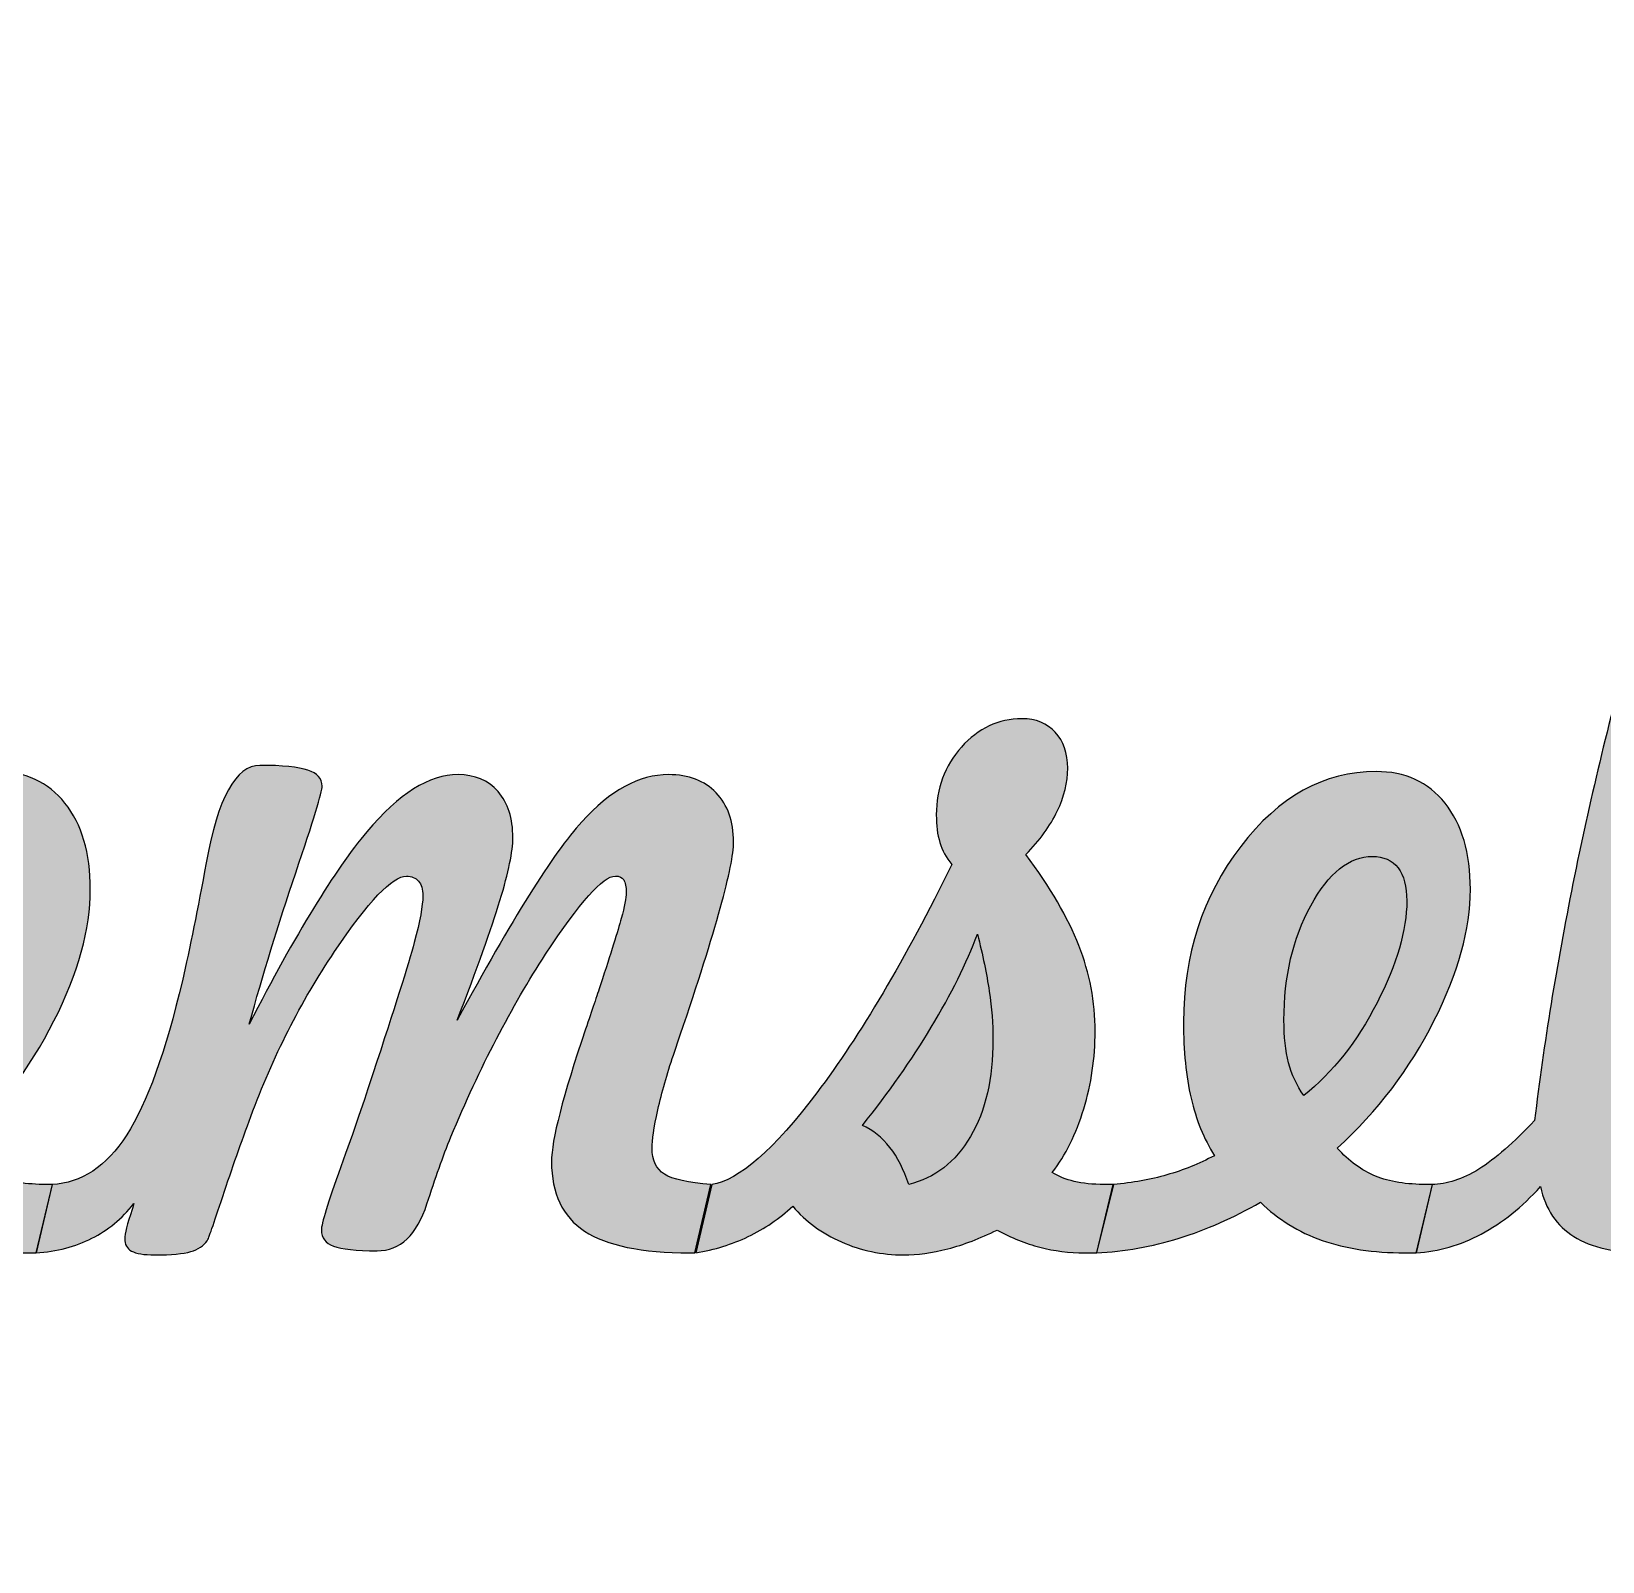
# Model space of a CAD drawing. Extents: x -236 to 261, y -182 to 182.
# Drawn here: x 73.65 to 84.36, y 5.43 to 15.86 of the extents above; entities that cross this region are included whole.
import ezdxf

# ---------------------------------------------------------------- set-up
doc = ezdxf.new("R2010")
doc.units = 0
doc.header["$MEASUREMENT"] = 0
doc.layers.add('CALQUE_PAR_D_FAUT', color=7, linetype='CONTINUOUS')

msp = doc.modelspace()

# ---------------------------------------------------------------- hatches: boundary and pattern name
at = {"layer": 'CALQUE_PAR_D_FAUT'}
h = msp.add_hatch(color=250, dxfattribs=at)
edge = h.paths.add_edge_path()
edge.add_spline(control_points=[(83.0937, 7.5381), (83.0937, 7.5381), (83.2021, 8.0038), (83.2021, 8.0038), (83.3016, 8.0038), (83.407, 8.0391), (83.5202, 8.1084), (83.6325, 8.179), (83.7594, 8.2895), (83.9009, 8.4412), (83.9634, 8.9633), (84.0512, 9.5007), (84.1626, 10.0558), (84.2738, 10.6108), (84.4056, 11.1588), (84.5559, 11.7009), (84.6819, 12.1489), (84.8, 12.4582), (84.9093, 12.6299), (85.0196, 12.8004), (85.1455, 12.8863), (85.289, 12.8863), (85.3847, 12.8863), (85.4627, 12.8404), (85.5252, 12.7487), (85.5867, 12.6569), (85.6179, 12.5382), (85.6179, 12.3935), (85.6179, 12.2148), (85.5623, 11.9867), (85.45, 11.7091), (85.3388, 11.4328), (85.1875, 11.1518), (84.9961, 10.8672), (84.8497, 10.2992), (84.7317, 9.7783), (84.6428, 9.3032), (84.5539, 8.8269), (84.51, 8.5118), (84.51, 8.3554), (84.51, 8.2307), (84.5354, 8.1414), (84.5871, 8.0861), (84.6389, 8.0308), (84.7248, 8.0038), (84.8449, 8.0038), (84.8449, 8.0038), (84.7336, 7.5381), (84.7336, 7.5381), (84.7336, 7.5381), (84.6672, 7.5381), (84.6672, 7.5381), (84.4534, 7.5381), (84.2875, 7.5746), (84.1694, 7.6486), (84.0512, 7.7216), (83.9751, 7.8356), (83.941, 7.9897), (83.8151, 7.8497), (83.6804, 7.7415), (83.5368, 7.6663), (83.3943, 7.5899), (83.246, 7.5475), (83.0937, 7.5381)], knot_values=[0, 0, 0, 0, 0.047619, 0.047619, 0.047619, 0.0952381, 0.0952381, 0.0952381, 0.1428571, 0.1428571, 0.1428571, 0.1904762, 0.1904762, 0.1904762, 0.2380952, 0.2380952, 0.2380952, 0.2857143, 0.2857143, 0.2857143, 0.3333333, 0.3333333, 0.3333333, 0.3809524, 0.3809524, 0.3809524, 0.4285714, 0.4285714, 0.4285714, 0.4761905, 0.4761905, 0.4761905, 0.5238095, 0.5238095, 0.5238095, 0.5714286, 0.5714286, 0.5714286, 0.6190476, 0.6190476, 0.6190476, 0.6666667, 0.6666667, 0.6666667, 0.7142857, 0.7142857, 0.7142857, 0.7619048, 0.7619048, 0.7619048, 0.8095238, 0.8095238, 0.8095238, 0.8571429, 0.8571429, 0.8571429, 0.9047619, 0.9047619, 0.9047619, 0.952381, 0.952381, 0.952381, 1, 1, 1, 1], degree=3, periodic=1)
h = msp.add_hatch(color=250, dxfattribs=at)
edge = h.paths.add_edge_path()
edge.add_spline(control_points=[(78.1808, 7.5381), (78.1808, 7.5381), (78.2892, 8.0038), (78.2892, 8.0038), (78.4726, 8.0308), (78.7118, 8.2401), (79.0066, 8.6294), (79.3014, 9.0186), (79.6079, 9.5384), (79.9271, 10.1863), (79.888, 10.2322), (79.8617, 10.2816), (79.8451, 10.3357), (79.8285, 10.3897), (79.8207, 10.4521), (79.8207, 10.5238), (79.8207, 10.7025), (79.8783, 10.8566), (79.9925, 10.9859), (80.1067, 11.1141), (80.2444, 11.1788), (80.4044, 11.1788), (80.5001, 11.1788), (80.5762, 11.1482), (80.6319, 11.0871), (80.6885, 11.0271), (80.7168, 10.9448), (80.7168, 10.8413), (80.7168, 10.7449), (80.6934, 10.6473), (80.6456, 10.5485), (80.5977, 10.4485), (80.5264, 10.3509), (80.4308, 10.2545), (80.5977, 10.0299), (80.7188, 9.8218), (80.7929, 9.6324), (80.8671, 9.4431), (80.9042, 9.2479), (80.9042, 9.048), (80.9042, 8.8669), (80.8778, 8.6905), (80.8261, 8.5188), (80.7734, 8.3483), (80.7022, 8.2037), (80.6114, 8.0861), (80.6544, 8.059), (80.7051, 8.0379), (80.7617, 8.0249), (80.8193, 8.0108), (80.8876, 8.0038), (80.9676, 8.0038), (80.9676, 8.0038), (81.0272, 8.0038), (81.0272, 8.0038), (81.0272, 8.0038), (80.9159, 7.5381), (80.9159, 7.5381), (80.9159, 7.5381), (80.833, 7.5381), (80.833, 7.5381), (80.7266, 7.5381), (80.6251, 7.551), (80.5274, 7.5757), (80.4298, 7.6016), (80.3332, 7.6404), (80.2356, 7.6933), (80.1194, 7.6357), (80.0071, 7.5934), (79.8998, 7.5652), (79.7914, 7.5381), (79.6909, 7.524), (79.5972, 7.524), (79.4488, 7.524), (79.3073, 7.5534), (79.1736, 7.6122), (79.0407, 7.671), (78.9295, 7.7521), (78.8416, 7.8556), (78.7499, 7.7709), (78.6494, 7.7016), (78.538, 7.6486), (78.4278, 7.5957), (78.3087, 7.5593), (78.1808, 7.5381)], knot_values=[0, 0, 0, 0, 0.0357143, 0.0357143, 0.0357143, 0.0714286, 0.0714286, 0.0714286, 0.1071429, 0.1071429, 0.1071429, 0.1428571, 0.1428571, 0.1428571, 0.1785714, 0.1785714, 0.1785714, 0.2142857, 0.2142857, 0.2142857, 0.25, 0.25, 0.25, 0.2857143, 0.2857143, 0.2857143, 0.3214286, 0.3214286, 0.3214286, 0.3571429, 0.3571429, 0.3571429, 0.3928571, 0.3928571, 0.3928571, 0.4285714, 0.4285714, 0.4285714, 0.4642857, 0.4642857, 0.4642857, 0.5, 0.5, 0.5, 0.5357143, 0.5357143, 0.5357143, 0.5714286, 0.5714286, 0.5714286, 0.6071429, 0.6071429, 0.6071429, 0.6428571, 0.6428571, 0.6428571, 0.6785714, 0.6785714, 0.6785714, 0.7142857, 0.7142857, 0.7142857, 0.75, 0.75, 0.75, 0.7857143, 0.7857143, 0.7857143, 0.8214286, 0.8214286, 0.8214286, 0.8571429, 0.8571429, 0.8571429, 0.8928571, 0.8928571, 0.8928571, 0.9285714, 0.9285714, 0.9285714, 0.9642857, 0.9642857, 0.9642857, 1, 1, 1, 1], degree=3, periodic=1)
h = msp.add_hatch(color=250, dxfattribs=at)
edge = h.paths.add_edge_path()
edge.add_spline(control_points=[(73.6819, 7.5381), (73.6819, 7.5381), (73.7912, 8.0038), (73.7912, 8.0038), (73.9912, 8.0132), (74.1602, 8.1261), (74.2997, 8.3413), (74.4383, 8.5576), (74.5652, 8.9081), (74.6795, 9.3926), (74.7302, 9.6136), (74.7849, 9.8817), (74.8415, 10.1957), (74.9215, 10.639), (75.0435, 10.8613), (75.2075, 10.8613), (75.3617, 10.8613), (75.471, 10.8507), (75.5355, 10.8284), (75.6009, 10.8072), (75.6332, 10.7708), (75.6332, 10.7202), (75.6332, 10.6814), (75.5726, 10.4838), (75.4525, 10.1287), (75.3325, 9.7736), (75.2271, 9.4302), (75.1353, 9.0962), (75.4515, 9.7112), (75.719, 10.1487), (75.9376, 10.4086), (76.1554, 10.6684), (76.3633, 10.7978), (76.5595, 10.7978), (76.6737, 10.7978), (76.7645, 10.759), (76.8328, 10.6826), (76.9001, 10.6049), (76.9333, 10.5003), (76.9333, 10.3674), (76.9333, 10.2757), (76.904, 10.1334), (76.8455, 9.9405), (76.7859, 9.7477), (76.6893, 9.4749), (76.5536, 9.1244), (76.9255, 9.81), (77.2086, 10.2616), (77.4028, 10.4756), (77.5971, 10.6908), (77.7952, 10.7978), (77.9953, 10.7978), (78.132, 10.7978), (78.2404, 10.7566), (78.3194, 10.6743), (78.3985, 10.5908), (78.4385, 10.4803), (78.4385, 10.3392), (78.4385, 10.1769), (78.3175, 9.7383), (78.0744, 9.0233), (78.0744, 9.0233), (78.0285, 8.8857), (78.0285, 8.8857), (77.9846, 8.7576), (77.9494, 8.6329), (77.9221, 8.5118), (77.8958, 8.3918), (77.8821, 8.3048), (77.8821, 8.2519), (77.8821, 8.1696), (77.9104, 8.1096), (77.967, 8.0743), (78.0226, 8.0391), (78.1291, 8.0155), (78.2833, 8.0038), (78.2833, 8.0038), (78.175, 7.5381), (78.175, 7.5381), (78.175, 7.5381), (78.1399, 7.5381), (78.1399, 7.5381), (77.8109, 7.5381), (77.5707, 7.5875), (77.4214, 7.6863), (77.272, 7.7851), (77.1969, 7.9426), (77.1969, 8.159), (77.1969, 8.306), (77.274, 8.607), (77.4292, 9.0621), (77.4731, 9.1926), (77.5072, 9.2938), (77.5316, 9.3655), (77.602, 9.5831), (77.6489, 9.7336), (77.6723, 9.8171), (77.6947, 9.8994), (77.7064, 9.9582), (77.7064, 9.9923), (77.7064, 10.0334), (77.7006, 10.0628), (77.6889, 10.0805), (77.6781, 10.0981), (77.6586, 10.1063), (77.6323, 10.1063), (77.5483, 10.1063), (77.3901, 9.9288), (77.1569, 9.5737), (76.9245, 9.2185), (76.7088, 8.8034), (76.5106, 8.3283), (76.4569, 8.1966), (76.4033, 8.0449), (76.3476, 7.8721), (76.2793, 7.6592), (76.1661, 7.5522), (76.0069, 7.5522), (75.8645, 7.5522), (75.7649, 7.5628), (75.7103, 7.5828), (75.6546, 7.604), (75.6273, 7.6404), (75.6273, 7.6933), (75.6273, 7.7345), (75.6712, 7.878), (75.76, 8.1237), (75.8488, 8.3707), (75.922, 8.5812), (75.9786, 8.7587), (76.1271, 9.2091), (76.2217, 9.5066), (76.2608, 9.6536), (76.2998, 9.7994), (76.3193, 9.9053), (76.3193, 9.9723), (76.3193, 10.0158), (76.3096, 10.0487), (76.2891, 10.0722), (76.2696, 10.0946), (76.2422, 10.1063), (76.2071, 10.1063), (76.1124, 10.1063), (75.9484, 9.9347), (75.7171, 9.5913), (75.4857, 9.2467), (75.2954, 8.8728), (75.147, 8.4683), (75.0816, 8.2942), (75.0181, 8.112), (74.9547, 7.9226), (74.8922, 7.7321), (74.8571, 7.6322), (74.8493, 7.6204), (74.8249, 7.5863), (74.7868, 7.5616), (74.7361, 7.5463), (74.6863, 7.5311), (74.6043, 7.524), (74.492, 7.524), (74.4178, 7.524), (74.3651, 7.5322), (74.3329, 7.5499), (74.3017, 7.5675), (74.2861, 7.5957), (74.2861, 7.6345), (74.2861, 7.6663), (74.3036, 7.7333), (74.3378, 7.8344), (74.3436, 7.8509), (74.3466, 7.8638), (74.3485, 7.8733), (74.2675, 7.7709), (74.1709, 7.6922), (74.0616, 7.6369), (73.9512, 7.5804), (73.8244, 7.5475), (73.6819, 7.5381)], knot_values=[0, 0, 0, 0, 0.0169492, 0.0169492, 0.0169492, 0.0338983, 0.0338983, 0.0338983, 0.0508475, 0.0508475, 0.0508475, 0.0677966, 0.0677966, 0.0677966, 0.0847458, 0.0847458, 0.0847458, 0.1016949, 0.1016949, 0.1016949, 0.1186441, 0.1186441, 0.1186441, 0.1355932, 0.1355932, 0.1355932, 0.1525424, 0.1525424, 0.1525424, 0.1694915, 0.1694915, 0.1694915, 0.1864407, 0.1864407, 0.1864407, 0.2033898, 0.2033898, 0.2033898, 0.220339, 0.220339, 0.220339, 0.2372881, 0.2372881, 0.2372881, 0.2542373, 0.2542373, 0.2542373, 0.2711864, 0.2711864, 0.2711864, 0.2881356, 0.2881356, 0.2881356, 0.3050847, 0.3050847, 0.3050847, 0.3220339, 0.3220339, 0.3220339, 0.3389831, 0.3389831, 0.3389831, 0.3559322, 0.3559322, 0.3559322, 0.3728814, 0.3728814, 0.3728814, 0.3898305, 0.3898305, 0.3898305, 0.4067797, 0.4067797, 0.4067797, 0.4237288, 0.4237288, 0.4237288, 0.440678, 0.440678, 0.440678, 0.4576271, 0.4576271, 0.4576271, 0.4745763, 0.4745763, 0.4745763, 0.4915254, 0.4915254, 0.4915254, 0.5084746, 0.5084746, 0.5084746, 0.5254237, 0.5254237, 0.5254237, 0.5423729, 0.5423729, 0.5423729, 0.559322, 0.559322, 0.559322, 0.5762712, 0.5762712, 0.5762712, 0.5932203, 0.5932203, 0.5932203, 0.6101695, 0.6101695, 0.6101695, 0.6271186, 0.6271186, 0.6271186, 0.6440678, 0.6440678, 0.6440678, 0.6610169, 0.6610169, 0.6610169, 0.6779661, 0.6779661, 0.6779661, 0.6949153, 0.6949153, 0.6949153, 0.7118644, 0.7118644, 0.7118644, 0.7288136, 0.7288136, 0.7288136, 0.7457627, 0.7457627, 0.7457627, 0.7627119, 0.7627119, 0.7627119, 0.779661, 0.779661, 0.779661, 0.7966102, 0.7966102, 0.7966102, 0.8135593, 0.8135593, 0.8135593, 0.8305085, 0.8305085, 0.8305085, 0.8474576, 0.8474576, 0.8474576, 0.8644068, 0.8644068, 0.8644068, 0.8813559, 0.8813559, 0.8813559, 0.8983051, 0.8983051, 0.8983051, 0.9152542, 0.9152542, 0.9152542, 0.9322034, 0.9322034, 0.9322034, 0.9491525, 0.9491525, 0.9491525, 0.9661017, 0.9661017, 0.9661017, 0.9830508, 0.9830508, 0.9830508, 1, 1, 1, 1], degree=3, periodic=1)
h = msp.add_hatch(color=250, dxfattribs=at)
edge = h.paths.add_edge_path()
edge.add_spline(control_points=[(72.6208, 7.8827), (72.4363, 7.7768), (72.2508, 7.6957), (72.0654, 7.6381), (71.8789, 7.5804), (71.6925, 7.5475), (71.5031, 7.5381), (71.5031, 7.5381), (71.6183, 8.0038), (71.6183, 8.0038), (71.7491, 8.0155), (71.8711, 8.0367), (71.9823, 8.0696), (72.0937, 8.1014), (72.202, 8.1449), (72.3065, 8.2002), (72.2342, 8.3154), (72.1815, 8.4459), (72.1474, 8.5929), (72.1132, 8.7399), (72.0957, 8.9128), (72.0957, 9.1103), (72.0957, 9.5689), (72.2255, 9.9688), (72.486, 10.3086), (72.7467, 10.6485), (73.0542, 10.819), (73.4085, 10.819), (73.6067, 10.819), (73.7638, 10.7472), (73.879, 10.6038), (73.9941, 10.4603), (74.0518, 10.2639), (74.0518, 10.0158), (74.0518, 9.7453), (73.9688, 9.4455), (73.8038, 9.1186), (73.6389, 8.7917), (73.4192, 8.5024), (73.144, 8.2519), (73.224, 8.1625), (73.3109, 8.099), (73.4056, 8.0602), (73.5002, 8.0226), (73.6165, 8.0038), (73.7541, 8.0038), (73.7541, 8.0038), (73.7941, 8.0038), (73.7941, 8.0038), (73.7941, 8.0038), (73.6818, 7.5381), (73.6818, 7.5381), (73.6818, 7.5381), (73.6038, 7.5381), (73.6038, 7.5381), (73.3909, 7.5381), (73.2026, 7.5663), (73.0415, 7.6228), (72.8794, 7.6792), (72.7389, 7.7662), (72.6208, 7.8827)], knot_values=[0, 0, 0, 0, 0.05, 0.05, 0.05, 0.1, 0.1, 0.1, 0.15, 0.15, 0.15, 0.2, 0.2, 0.2, 0.25, 0.25, 0.25, 0.3, 0.3, 0.3, 0.35, 0.35, 0.35, 0.4, 0.4, 0.4, 0.45, 0.45, 0.45, 0.5, 0.5, 0.5, 0.55, 0.55, 0.55, 0.6, 0.6, 0.6, 0.65, 0.65, 0.65, 0.7, 0.7, 0.7, 0.75, 0.75, 0.75, 0.8, 0.8, 0.8, 0.85, 0.85, 0.85, 0.9, 0.9, 0.9, 0.95, 0.95, 0.95, 1, 1, 1, 1], degree=3, periodic=1)
h = msp.add_hatch(color=250, dxfattribs=at)
edge = h.paths.add_edge_path()
edge.add_spline(control_points=[(82.0316, 7.8827), (81.8472, 7.7768), (81.6617, 7.6957), (81.4762, 7.6381), (81.2898, 7.5804), (81.1033, 7.5475), (80.914, 7.5381), (80.914, 7.5381), (81.0291, 8.0038), (81.0291, 8.0038), (81.16, 8.0155), (81.282, 8.0367), (81.3932, 8.0696), (81.5045, 8.1014), (81.6129, 8.1449), (81.7174, 8.2002), (81.6451, 8.3154), (81.5924, 8.4459), (81.5582, 8.5929), (81.524, 8.7399), (81.5065, 8.9128), (81.5065, 9.1103), (81.5065, 9.5689), (81.6363, 9.9688), (81.8969, 10.3086), (82.1576, 10.6485), (82.465, 10.819), (82.8194, 10.819), (83.0175, 10.819), (83.1747, 10.7472), (83.2899, 10.6038), (83.405, 10.4603), (83.4626, 10.2639), (83.4626, 10.0158), (83.4626, 9.7453), (83.3797, 9.4455), (83.2147, 9.1186), (83.0497, 8.7917), (82.8301, 8.5024), (82.5548, 8.2519), (82.6349, 8.1625), (82.7218, 8.099), (82.8165, 8.0602), (82.9111, 8.0226), (83.0273, 8.0038), (83.165, 8.0038), (83.165, 8.0038), (83.205, 8.0038), (83.205, 8.0038), (83.205, 8.0038), (83.0927, 7.5381), (83.0927, 7.5381), (83.0927, 7.5381), (83.0146, 7.5381), (83.0146, 7.5381), (82.8018, 7.5381), (82.6134, 7.5663), (82.4523, 7.6228), (82.2903, 7.6792), (82.1498, 7.7662), (82.0316, 7.8827)], knot_values=[0, 0, 0, 0, 0.05, 0.05, 0.05, 0.1, 0.1, 0.1, 0.15, 0.15, 0.15, 0.2, 0.2, 0.2, 0.25, 0.25, 0.25, 0.3, 0.3, 0.3, 0.35, 0.35, 0.35, 0.4, 0.4, 0.4, 0.45, 0.45, 0.45, 0.5, 0.5, 0.5, 0.55, 0.55, 0.55, 0.6, 0.6, 0.6, 0.65, 0.65, 0.65, 0.7, 0.7, 0.7, 0.75, 0.75, 0.75, 0.8, 0.8, 0.8, 0.85, 0.85, 0.85, 0.9, 0.9, 0.9, 0.95, 0.95, 0.95, 1, 1, 1, 1], degree=3, periodic=1)
h = msp.add_hatch(color=250, dxfattribs=at)
edge = h.paths.add_edge_path()
edge.add_spline(control_points=[(82.3264, 8.6106), (82.5246, 8.767), (82.6915, 8.9775), (82.8262, 9.2432), (82.9619, 9.5078), (83.0292, 9.7395), (83.0292, 9.937), (83.0292, 10.0358), (83.0097, 10.1111), (82.9697, 10.1628), (82.9297, 10.2145), (82.8711, 10.2404), (82.795, 10.2404), (82.6369, 10.2404), (82.4963, 10.1287), (82.3743, 9.9041), (82.2523, 9.6807), (82.1918, 9.4208), (82.1918, 9.1244), (82.1918, 9.0116), (82.2025, 8.914), (82.223, 8.8328), (82.2445, 8.7517), (82.2786, 8.6776), (82.3264, 8.6106)], knot_values=[0, 0, 0, 0, 0.125, 0.125, 0.125, 0.25, 0.25, 0.25, 0.375, 0.375, 0.375, 0.5, 0.5, 0.5, 0.625, 0.625, 0.625, 0.75, 0.75, 0.75, 0.875, 0.875, 0.875, 1, 1, 1, 1], degree=3, periodic=1)
h = msp.add_hatch(color=250, dxfattribs=at)
edge = h.paths.add_edge_path()
edge.add_spline(control_points=[(79.317, 8.4071), (79.3892, 8.3754), (79.4517, 8.3248), (79.5044, 8.2566), (79.5571, 8.1896), (79.5991, 8.1049), (79.6324, 8.0038), (79.8109, 8.0473), (79.9525, 8.1567), (80.054, 8.3307), (80.1565, 8.5059), (80.2073, 8.727), (80.2073, 8.9927), (80.2073, 9.0962), (80.1985, 9.2068), (80.1819, 9.322), (80.1643, 9.4384), (80.138, 9.5678), (80.1009, 9.7101), (80.0266, 9.5125), (79.9222, 9.3008), (79.7866, 9.0762), (79.6509, 8.8505), (79.4946, 8.6282), (79.317, 8.4071)], knot_values=[0, 0, 0, 0, 0.125, 0.125, 0.125, 0.25, 0.25, 0.25, 0.375, 0.375, 0.375, 0.5, 0.5, 0.5, 0.625, 0.625, 0.625, 0.75, 0.75, 0.75, 0.875, 0.875, 0.875, 1, 1, 1, 1], degree=3, periodic=1)

# ---------------------------------------------------------------- linework, layer by layer
at = {"layer": 'CALQUE_PAR_D_FAUT', "color": 1}
msp.add_open_spline([(-230.5187, 181.5562), (-231.8457, 181.5553), (-233.1179, 181.0274), (-234.0556, 180.0885), (-234.9933, 179.1497), (-235.5196, 177.8831), (-235.5187, 176.5562), (-235.5187, 176.5562), (-235.5187, -8.4438), (-235.5187, -8.4438), (-235.5179, -9.7708), (-234.99, -11.043), (-234.0511, -11.9807), (-233.1123, -12.9184), (-231.8457, -13.4447), (-230.5187, -13.4438), (-230.5187, -13.4438), (115.1243, -13.4438), (115.1243, -13.4438), (116.4513, -13.443), (117.7235, -12.9151), (118.6612, -11.9762), (119.5989, -11.0373), (120.1252, -9.7708), (120.1243, -8.4438), (120.1243, -8.4438), (120.1243, 88.0484), (120.1243, 88.0484), (120.1243, 88.0484), (120.1243, 96.0484), (120.1243, 96.0484), (120.1243, 96.0484), (120.1243, 176.5562), (120.1243, 176.5562), (120.1235, 177.8831), (119.5956, 179.1553), (118.6567, 180.093), (117.7179, 181.0307), (116.4513, 181.557), (115.1243, 181.5562), (115.1243, 181.5562), (-230.5187, 181.5562), (-230.5187, 181.5562), (-230.5187, 181.5562), (-230.5187, 181.5562), (-230.5187, 181.5562)], degree=3, knots=[0, 0, 0, 0, 0.0666667, 0.0666667, 0.0666667, 0.1333333, 0.1333333, 0.1333333, 0.2, 0.2, 0.2, 0.2666667, 0.2666667, 0.2666667, 0.3333333, 0.3333333, 0.3333333, 0.4, 0.4, 0.4, 0.4666667, 0.4666667, 0.4666667, 0.5333333, 0.5333333, 0.5333333, 0.6, 0.6, 0.6, 0.6666667, 0.6666667, 0.6666667, 0.7333333, 0.7333333, 0.7333333, 0.8, 0.8, 0.8, 0.8666667, 0.8666667, 0.8666667, 0.9333333, 0.9333333, 0.9333333, 1, 1, 1, 1], dxfattribs=at)
at = {"layer": 'CALQUE_PAR_D_FAUT', "color": 250}
for points, knots in [([(83.0937, 7.5381), (83.0937, 7.5381), (83.2021, 8.0038), (83.2021, 8.0038), (83.3016, 8.0038), (83.407, 8.0391), (83.5202, 8.1084), (83.6325, 8.179), (83.7594, 8.2895), (83.9009, 8.4412), (83.9634, 8.9633), (84.0512, 9.5007), (84.1626, 10.0558), (84.2738, 10.6108), (84.4056, 11.1588), (84.5559, 11.7009), (84.6819, 12.1489), (84.8, 12.4582), (84.9093, 12.6299), (85.0196, 12.8004), (85.1455, 12.8863), (85.289, 12.8863), (85.3847, 12.8863), (85.4627, 12.8404), (85.5252, 12.7487), (85.5867, 12.6569), (85.6179, 12.5382), (85.6179, 12.3935), (85.6179, 12.2148), (85.5623, 11.9867), (85.45, 11.7091), (85.3388, 11.4328), (85.1875, 11.1518), (84.9961, 10.8672), (84.8497, 10.2992), (84.7317, 9.7783), (84.6428, 9.3032), (84.5539, 8.8269), (84.51, 8.5118), (84.51, 8.3554), (84.51, 8.2307), (84.5354, 8.1414), (84.5871, 8.0861), (84.6389, 8.0308), (84.7248, 8.0038), (84.8449, 8.0038), (84.8449, 8.0038), (84.7336, 7.5381), (84.7336, 7.5381), (84.7336, 7.5381), (84.6672, 7.5381), (84.6672, 7.5381), (84.4534, 7.5381), (84.2875, 7.5746), (84.1694, 7.6486), (84.0512, 7.7216), (83.9751, 7.8356), (83.941, 7.9897), (83.8151, 7.8497), (83.6804, 7.7415), (83.5368, 7.6663), (83.3943, 7.5899), (83.246, 7.5475), (83.0937, 7.5381)], [0, 0, 0, 0, 0.047619, 0.047619, 0.047619, 0.0952381, 0.0952381, 0.0952381, 0.1428571, 0.1428571, 0.1428571, 0.1904762, 0.1904762, 0.1904762, 0.2380952, 0.2380952, 0.2380952, 0.2857143, 0.2857143, 0.2857143, 0.3333333, 0.3333333, 0.3333333, 0.3809524, 0.3809524, 0.3809524, 0.4285714, 0.4285714, 0.4285714, 0.4761905, 0.4761905, 0.4761905, 0.5238095, 0.5238095, 0.5238095, 0.5714286, 0.5714286, 0.5714286, 0.6190476, 0.6190476, 0.6190476, 0.6666667, 0.6666667, 0.6666667, 0.7142857, 0.7142857, 0.7142857, 0.7619048, 0.7619048, 0.7619048, 0.8095238, 0.8095238, 0.8095238, 0.8571429, 0.8571429, 0.8571429, 0.9047619, 0.9047619, 0.9047619, 0.952381, 0.952381, 0.952381, 1, 1, 1, 1]), ([(78.1808, 7.5381), (78.1808, 7.5381), (78.2892, 8.0038), (78.2892, 8.0038), (78.4726, 8.0308), (78.7118, 8.2401), (79.0066, 8.6294), (79.3014, 9.0186), (79.6079, 9.5384), (79.9271, 10.1863), (79.888, 10.2322), (79.8617, 10.2816), (79.8451, 10.3357), (79.8285, 10.3897), (79.8207, 10.4521), (79.8207, 10.5238), (79.8207, 10.7025), (79.8783, 10.8566), (79.9925, 10.9859), (80.1067, 11.1141), (80.2444, 11.1788), (80.4044, 11.1788), (80.5001, 11.1788), (80.5762, 11.1482), (80.6319, 11.0871), (80.6885, 11.0271), (80.7168, 10.9448), (80.7168, 10.8413), (80.7168, 10.7449), (80.6934, 10.6473), (80.6456, 10.5485), (80.5977, 10.4485), (80.5264, 10.3509), (80.4308, 10.2545), (80.5977, 10.0299), (80.7188, 9.8218), (80.7929, 9.6324), (80.8671, 9.4431), (80.9042, 9.2479), (80.9042, 9.048), (80.9042, 8.8669), (80.8778, 8.6905), (80.8261, 8.5188), (80.7734, 8.3483), (80.7022, 8.2037), (80.6114, 8.0861), (80.6544, 8.059), (80.7051, 8.0379), (80.7617, 8.0249), (80.8193, 8.0108), (80.8876, 8.0038), (80.9676, 8.0038), (80.9676, 8.0038), (81.0272, 8.0038), (81.0272, 8.0038), (81.0272, 8.0038), (80.9159, 7.5381), (80.9159, 7.5381), (80.9159, 7.5381), (80.833, 7.5381), (80.833, 7.5381), (80.7266, 7.5381), (80.6251, 7.551), (80.5274, 7.5757), (80.4298, 7.6016), (80.3332, 7.6404), (80.2356, 7.6933), (80.1194, 7.6357), (80.0071, 7.5934), (79.8998, 7.5652), (79.7914, 7.5381), (79.6909, 7.524), (79.5972, 7.524), (79.4488, 7.524), (79.3073, 7.5534), (79.1736, 7.6122), (79.0407, 7.671), (78.9295, 7.7521), (78.8416, 7.8556), (78.7499, 7.7709), (78.6494, 7.7016), (78.538, 7.6486), (78.4278, 7.5957), (78.3087, 7.5593), (78.1808, 7.5381)], [0, 0, 0, 0, 0.0357143, 0.0357143, 0.0357143, 0.0714286, 0.0714286, 0.0714286, 0.1071429, 0.1071429, 0.1071429, 0.1428571, 0.1428571, 0.1428571, 0.1785714, 0.1785714, 0.1785714, 0.2142857, 0.2142857, 0.2142857, 0.25, 0.25, 0.25, 0.2857143, 0.2857143, 0.2857143, 0.3214286, 0.3214286, 0.3214286, 0.3571429, 0.3571429, 0.3571429, 0.3928571, 0.3928571, 0.3928571, 0.4285714, 0.4285714, 0.4285714, 0.4642857, 0.4642857, 0.4642857, 0.5, 0.5, 0.5, 0.5357143, 0.5357143, 0.5357143, 0.5714286, 0.5714286, 0.5714286, 0.6071429, 0.6071429, 0.6071429, 0.6428571, 0.6428571, 0.6428571, 0.6785714, 0.6785714, 0.6785714, 0.7142857, 0.7142857, 0.7142857, 0.75, 0.75, 0.75, 0.7857143, 0.7857143, 0.7857143, 0.8214286, 0.8214286, 0.8214286, 0.8571429, 0.8571429, 0.8571429, 0.8928571, 0.8928571, 0.8928571, 0.9285714, 0.9285714, 0.9285714, 0.9642857, 0.9642857, 0.9642857, 1, 1, 1, 1]), ([(73.6819, 7.5381), (73.6819, 7.5381), (73.7912, 8.0038), (73.7912, 8.0038), (73.9912, 8.0132), (74.1602, 8.1261), (74.2997, 8.3413), (74.4383, 8.5576), (74.5652, 8.9081), (74.6795, 9.3926), (74.7302, 9.6136), (74.7849, 9.8817), (74.8415, 10.1957), (74.9215, 10.639), (75.0435, 10.8613), (75.2075, 10.8613), (75.3617, 10.8613), (75.471, 10.8507), (75.5355, 10.8284), (75.6009, 10.8072), (75.6332, 10.7708), (75.6332, 10.7202), (75.6332, 10.6814), (75.5726, 10.4838), (75.4525, 10.1287), (75.3325, 9.7736), (75.2271, 9.4302), (75.1353, 9.0962), (75.4515, 9.7112), (75.719, 10.1487), (75.9376, 10.4086), (76.1554, 10.6684), (76.3633, 10.7978), (76.5595, 10.7978), (76.6737, 10.7978), (76.7645, 10.759), (76.8328, 10.6826), (76.9001, 10.6049), (76.9333, 10.5003), (76.9333, 10.3674), (76.9333, 10.2757), (76.904, 10.1334), (76.8455, 9.9405), (76.7859, 9.7477), (76.6893, 9.4749), (76.5536, 9.1244), (76.9255, 9.81), (77.2086, 10.2616), (77.4028, 10.4756), (77.5971, 10.6908), (77.7952, 10.7978), (77.9953, 10.7978), (78.132, 10.7978), (78.2404, 10.7566), (78.3194, 10.6743), (78.3985, 10.5908), (78.4385, 10.4803), (78.4385, 10.3392), (78.4385, 10.1769), (78.3175, 9.7383), (78.0744, 9.0233), (78.0744, 9.0233), (78.0285, 8.8857), (78.0285, 8.8857), (77.9846, 8.7576), (77.9494, 8.6329), (77.9221, 8.5118), (77.8958, 8.3918), (77.8821, 8.3048), (77.8821, 8.2519), (77.8821, 8.1696), (77.9104, 8.1096), (77.967, 8.0743), (78.0226, 8.0391), (78.1291, 8.0155), (78.2833, 8.0038), (78.2833, 8.0038), (78.175, 7.5381), (78.175, 7.5381), (78.175, 7.5381), (78.1399, 7.5381), (78.1399, 7.5381), (77.8109, 7.5381), (77.5707, 7.5875), (77.4214, 7.6863), (77.272, 7.7851), (77.1969, 7.9426), (77.1969, 8.159), (77.1969, 8.306), (77.274, 8.607), (77.4292, 9.0621), (77.4731, 9.1926), (77.5072, 9.2938), (77.5316, 9.3655), (77.602, 9.5831), (77.6489, 9.7336), (77.6723, 9.8171), (77.6947, 9.8994), (77.7064, 9.9582), (77.7064, 9.9923), (77.7064, 10.0334), (77.7006, 10.0628), (77.6889, 10.0805), (77.6781, 10.0981), (77.6586, 10.1063), (77.6323, 10.1063), (77.5483, 10.1063), (77.3901, 9.9288), (77.1569, 9.5737), (76.9245, 9.2185), (76.7088, 8.8034), (76.5106, 8.3283), (76.4569, 8.1966), (76.4033, 8.0449), (76.3476, 7.8721), (76.2793, 7.6592), (76.1661, 7.5522), (76.0069, 7.5522), (75.8645, 7.5522), (75.7649, 7.5628), (75.7103, 7.5828), (75.6546, 7.604), (75.6273, 7.6404), (75.6273, 7.6933), (75.6273, 7.7345), (75.6712, 7.878), (75.76, 8.1237), (75.8488, 8.3707), (75.922, 8.5812), (75.9786, 8.7587), (76.1271, 9.2091), (76.2217, 9.5066), (76.2608, 9.6536), (76.2998, 9.7994), (76.3193, 9.9053), (76.3193, 9.9723), (76.3193, 10.0158), (76.3096, 10.0487), (76.2891, 10.0722), (76.2696, 10.0946), (76.2422, 10.1063), (76.2071, 10.1063), (76.1124, 10.1063), (75.9484, 9.9347), (75.7171, 9.5913), (75.4857, 9.2467), (75.2954, 8.8728), (75.147, 8.4683), (75.0816, 8.2942), (75.0181, 8.112), (74.9547, 7.9226), (74.8922, 7.7321), (74.8571, 7.6322), (74.8493, 7.6204), (74.8249, 7.5863), (74.7868, 7.5616), (74.7361, 7.5463), (74.6863, 7.5311), (74.6043, 7.524), (74.492, 7.524), (74.4178, 7.524), (74.3651, 7.5322), (74.3329, 7.5499), (74.3017, 7.5675), (74.2861, 7.5957), (74.2861, 7.6345), (74.2861, 7.6663), (74.3036, 7.7333), (74.3378, 7.8344), (74.3436, 7.8509), (74.3466, 7.8638), (74.3485, 7.8733), (74.2675, 7.7709), (74.1709, 7.6922), (74.0616, 7.6369), (73.9512, 7.5804), (73.8244, 7.5475), (73.6819, 7.5381)], [0, 0, 0, 0, 0.0169492, 0.0169492, 0.0169492, 0.0338983, 0.0338983, 0.0338983, 0.0508475, 0.0508475, 0.0508475, 0.0677966, 0.0677966, 0.0677966, 0.0847458, 0.0847458, 0.0847458, 0.1016949, 0.1016949, 0.1016949, 0.1186441, 0.1186441, 0.1186441, 0.1355932, 0.1355932, 0.1355932, 0.1525424, 0.1525424, 0.1525424, 0.1694915, 0.1694915, 0.1694915, 0.1864407, 0.1864407, 0.1864407, 0.2033898, 0.2033898, 0.2033898, 0.220339, 0.220339, 0.220339, 0.2372881, 0.2372881, 0.2372881, 0.2542373, 0.2542373, 0.2542373, 0.2711864, 0.2711864, 0.2711864, 0.2881356, 0.2881356, 0.2881356, 0.3050847, 0.3050847, 0.3050847, 0.3220339, 0.3220339, 0.3220339, 0.3389831, 0.3389831, 0.3389831, 0.3559322, 0.3559322, 0.3559322, 0.3728814, 0.3728814, 0.3728814, 0.3898305, 0.3898305, 0.3898305, 0.4067797, 0.4067797, 0.4067797, 0.4237288, 0.4237288, 0.4237288, 0.440678, 0.440678, 0.440678, 0.4576271, 0.4576271, 0.4576271, 0.4745763, 0.4745763, 0.4745763, 0.4915254, 0.4915254, 0.4915254, 0.5084746, 0.5084746, 0.5084746, 0.5254237, 0.5254237, 0.5254237, 0.5423729, 0.5423729, 0.5423729, 0.559322, 0.559322, 0.559322, 0.5762712, 0.5762712, 0.5762712, 0.5932203, 0.5932203, 0.5932203, 0.6101695, 0.6101695, 0.6101695, 0.6271186, 0.6271186, 0.6271186, 0.6440678, 0.6440678, 0.6440678, 0.6610169, 0.6610169, 0.6610169, 0.6779661, 0.6779661, 0.6779661, 0.6949153, 0.6949153, 0.6949153, 0.7118644, 0.7118644, 0.7118644, 0.7288136, 0.7288136, 0.7288136, 0.7457627, 0.7457627, 0.7457627, 0.7627119, 0.7627119, 0.7627119, 0.779661, 0.779661, 0.779661, 0.7966102, 0.7966102, 0.7966102, 0.8135593, 0.8135593, 0.8135593, 0.8305085, 0.8305085, 0.8305085, 0.8474576, 0.8474576, 0.8474576, 0.8644068, 0.8644068, 0.8644068, 0.8813559, 0.8813559, 0.8813559, 0.8983051, 0.8983051, 0.8983051, 0.9152542, 0.9152542, 0.9152542, 0.9322034, 0.9322034, 0.9322034, 0.9491525, 0.9491525, 0.9491525, 0.9661017, 0.9661017, 0.9661017, 0.9830508, 0.9830508, 0.9830508, 1, 1, 1, 1]), ([(72.6208, 7.8827), (72.4363, 7.7768), (72.2508, 7.6957), (72.0654, 7.6381), (71.8789, 7.5804), (71.6925, 7.5475), (71.5031, 7.5381), (71.5031, 7.5381), (71.6183, 8.0038), (71.6183, 8.0038), (71.7491, 8.0155), (71.8711, 8.0367), (71.9823, 8.0696), (72.0937, 8.1014), (72.202, 8.1449), (72.3065, 8.2002), (72.2342, 8.3154), (72.1815, 8.4459), (72.1474, 8.5929), (72.1132, 8.7399), (72.0957, 8.9128), (72.0957, 9.1103), (72.0957, 9.5689), (72.2255, 9.9688), (72.486, 10.3086), (72.7467, 10.6485), (73.0542, 10.819), (73.4085, 10.819), (73.6067, 10.819), (73.7638, 10.7472), (73.879, 10.6038), (73.9941, 10.4603), (74.0518, 10.2639), (74.0518, 10.0158), (74.0518, 9.7453), (73.9688, 9.4455), (73.8038, 9.1186), (73.6389, 8.7917), (73.4192, 8.5024), (73.144, 8.2519), (73.224, 8.1625), (73.3109, 8.099), (73.4056, 8.0602), (73.5002, 8.0226), (73.6165, 8.0038), (73.7541, 8.0038), (73.7541, 8.0038), (73.7941, 8.0038), (73.7941, 8.0038), (73.7941, 8.0038), (73.6818, 7.5381), (73.6818, 7.5381), (73.6818, 7.5381), (73.6038, 7.5381), (73.6038, 7.5381), (73.3909, 7.5381), (73.2026, 7.5663), (73.0415, 7.6228), (72.8794, 7.6792), (72.7389, 7.7662), (72.6208, 7.8827)], [0, 0, 0, 0, 0.05, 0.05, 0.05, 0.1, 0.1, 0.1, 0.15, 0.15, 0.15, 0.2, 0.2, 0.2, 0.25, 0.25, 0.25, 0.3, 0.3, 0.3, 0.35, 0.35, 0.35, 0.4, 0.4, 0.4, 0.45, 0.45, 0.45, 0.5, 0.5, 0.5, 0.55, 0.55, 0.55, 0.6, 0.6, 0.6, 0.65, 0.65, 0.65, 0.7, 0.7, 0.7, 0.75, 0.75, 0.75, 0.8, 0.8, 0.8, 0.85, 0.85, 0.85, 0.9, 0.9, 0.9, 0.95, 0.95, 0.95, 1, 1, 1, 1]), ([(82.0316, 7.8827), (81.8472, 7.7768), (81.6617, 7.6957), (81.4762, 7.6381), (81.2898, 7.5804), (81.1033, 7.5475), (80.914, 7.5381), (80.914, 7.5381), (81.0291, 8.0038), (81.0291, 8.0038), (81.16, 8.0155), (81.282, 8.0367), (81.3932, 8.0696), (81.5045, 8.1014), (81.6129, 8.1449), (81.7174, 8.2002), (81.6451, 8.3154), (81.5924, 8.4459), (81.5582, 8.5929), (81.524, 8.7399), (81.5065, 8.9128), (81.5065, 9.1103), (81.5065, 9.5689), (81.6363, 9.9688), (81.8969, 10.3086), (82.1576, 10.6485), (82.465, 10.819), (82.8194, 10.819), (83.0175, 10.819), (83.1747, 10.7472), (83.2899, 10.6038), (83.405, 10.4603), (83.4626, 10.2639), (83.4626, 10.0158), (83.4626, 9.7453), (83.3797, 9.4455), (83.2147, 9.1186), (83.0497, 8.7917), (82.8301, 8.5024), (82.5548, 8.2519), (82.6349, 8.1625), (82.7218, 8.099), (82.8165, 8.0602), (82.9111, 8.0226), (83.0273, 8.0038), (83.165, 8.0038), (83.165, 8.0038), (83.205, 8.0038), (83.205, 8.0038), (83.205, 8.0038), (83.0927, 7.5381), (83.0927, 7.5381), (83.0927, 7.5381), (83.0146, 7.5381), (83.0146, 7.5381), (82.8018, 7.5381), (82.6134, 7.5663), (82.4523, 7.6228), (82.2903, 7.6792), (82.1498, 7.7662), (82.0316, 7.8827)], [0, 0, 0, 0, 0.05, 0.05, 0.05, 0.1, 0.1, 0.1, 0.15, 0.15, 0.15, 0.2, 0.2, 0.2, 0.25, 0.25, 0.25, 0.3, 0.3, 0.3, 0.35, 0.35, 0.35, 0.4, 0.4, 0.4, 0.45, 0.45, 0.45, 0.5, 0.5, 0.5, 0.55, 0.55, 0.55, 0.6, 0.6, 0.6, 0.65, 0.65, 0.65, 0.7, 0.7, 0.7, 0.75, 0.75, 0.75, 0.8, 0.8, 0.8, 0.85, 0.85, 0.85, 0.9, 0.9, 0.9, 0.95, 0.95, 0.95, 1, 1, 1, 1]), ([(82.3264, 8.6106), (82.5246, 8.767), (82.6915, 8.9775), (82.8262, 9.2432), (82.9619, 9.5078), (83.0292, 9.7395), (83.0292, 9.937), (83.0292, 10.0358), (83.0097, 10.1111), (82.9697, 10.1628), (82.9297, 10.2145), (82.8711, 10.2404), (82.795, 10.2404), (82.6369, 10.2404), (82.4963, 10.1287), (82.3743, 9.9041), (82.2523, 9.6807), (82.1918, 9.4208), (82.1918, 9.1244), (82.1918, 9.0116), (82.2025, 8.914), (82.223, 8.8328), (82.2445, 8.7517), (82.2786, 8.6776), (82.3264, 8.6106)], [0, 0, 0, 0, 0.125, 0.125, 0.125, 0.25, 0.25, 0.25, 0.375, 0.375, 0.375, 0.5, 0.5, 0.5, 0.625, 0.625, 0.625, 0.75, 0.75, 0.75, 0.875, 0.875, 0.875, 1, 1, 1, 1]), ([(79.317, 8.4071), (79.3892, 8.3754), (79.4517, 8.3248), (79.5044, 8.2566), (79.5571, 8.1896), (79.5991, 8.1049), (79.6324, 8.0038), (79.8109, 8.0473), (79.9525, 8.1567), (80.054, 8.3307), (80.1565, 8.5059), (80.2073, 8.727), (80.2073, 8.9927), (80.2073, 9.0962), (80.1985, 9.2068), (80.1819, 9.322), (80.1643, 9.4384), (80.138, 9.5678), (80.1009, 9.7101), (80.0266, 9.5125), (79.9222, 9.3008), (79.7866, 9.0762), (79.6509, 8.8505), (79.4946, 8.6282), (79.317, 8.4071)], [0, 0, 0, 0, 0.125, 0.125, 0.125, 0.25, 0.25, 0.25, 0.375, 0.375, 0.375, 0.5, 0.5, 0.5, 0.625, 0.625, 0.625, 0.75, 0.75, 0.75, 0.875, 0.875, 0.875, 1, 1, 1, 1])]:
    msp.add_open_spline(points, degree=3, knots=knots, dxfattribs=at)

doc.saveas('drawing.dxf')
